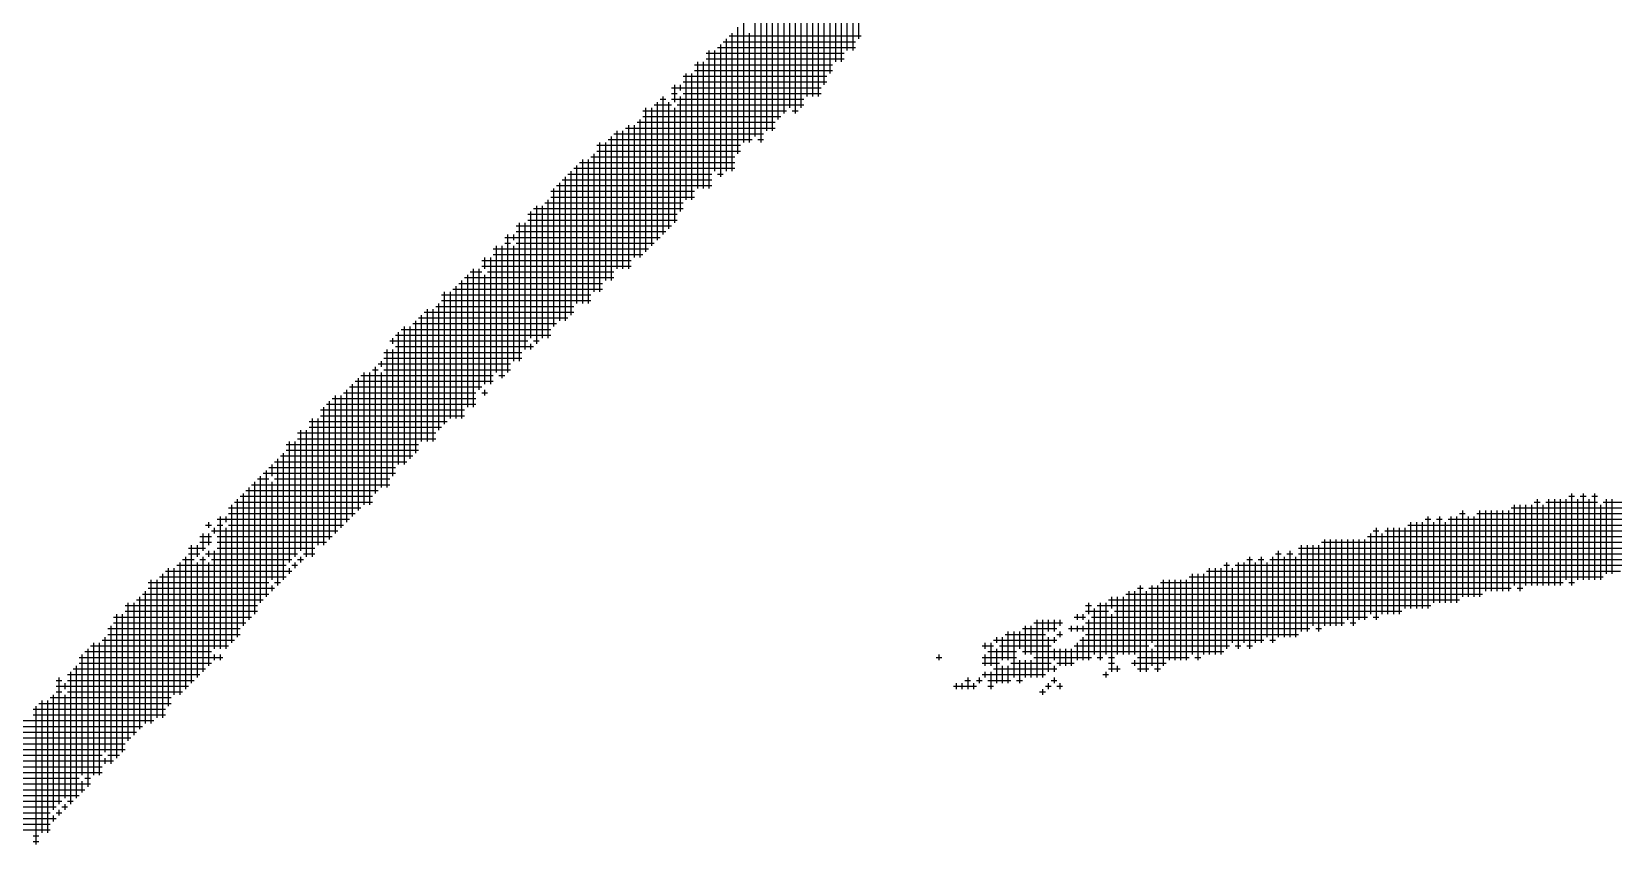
# Model space of a CAD drawing. Header units: feet. Extents: x 0 to 708085, y 0 to 237600.
# Drawn here: x 600496 to 601351, y 11254 to 11693 of the extents above; entities that cross this region are included whole.
import ezdxf

# ---------------------------------------------------------------- set-up
doc = ezdxf.new("R2010")
doc.units = ezdxf.units.FT
doc.header["$LTSCALE"] = 2200
doc.header["$MEASUREMENT"] = 0
doc.layers.add('CX-MISC', color=2, linetype='CONTINUOUS')

msp = doc.modelspace()

# ---------------------------------------------------------------- linework, layer by layer
at = {"layer": 'CX-MISC'}
for p, q in [((600933.39, 11745.34), (600933.39, 11676.91)), ((600936.5, 11748.45), (600936.5, 11683.13)), ((600939.61, 11751.56), (600939.61, 11683.13)), ((600942.72, 11751.56), (600942.72, 11689.36)), ((600924.06, 11736.01), (600924.06, 11664.47)), ((600927.17, 11739.12), (600927.17, 11670.69)), ((600930.28, 11742.23), (600930.28, 11676.91)), ((600917.84, 11732.9), (600917.84, 11658.25)), ((600920.95, 11732.9), (600920.95, 11658.25)), ((600908.51, 11720.46), (600908.51, 11648.92)), ((600911.62, 11726.68), (600911.62, 11652.03)), ((600914.73, 11726.68), (600914.73, 11658.25)), ((600896.07, 11714.24), (600896.07, 11639.59)), ((600899.18, 11714.24), (600899.18, 11645.81)), ((600902.29, 11717.35), (600902.29, 11648.92)), ((600905.4, 11717.35), (600905.4, 11652.03)), ((600886.74, 11704.91), (600886.74, 11636.48)), ((600889.85, 11704.91), (600889.85, 11633.37)), ((600892.96, 11708.02), (600892.96, 11639.59)), ((600877.4, 11695.58), (600877.4, 11627.15)), ((600880.51, 11698.69), (600880.51, 11633.37)), ((600866.52, 11684.69), (600941.17, 11684.69)), ((600868.07, 11686.24), (600868.07, 11614.71)), ((600869.63, 11687.8), (600941.17, 11687.8)), ((600871.18, 11689.36), (600871.18, 11617.82)), ((600872.74, 11690.91), (600944.28, 11690.91)), ((600874.29, 11692.47), (600874.29, 11617.82)), ((600883.63, 11692.47), (600883.63, 11633.37)), ((600855.63, 11676.91), (600855.63, 11608.48)), ((600858.74, 11676.91), (600858.74, 11608.48)), ((600860.3, 11681.58), (600934.95, 11681.58)), ((600860.3, 11678.47), (600934.95, 11678.47)), ((600861.85, 11683.13), (600861.85, 11608.48)), ((600864.96, 11683.13), (600864.96, 11617.82)), ((600847.86, 11669.14), (600925.62, 11669.14)), ((600849.41, 11670.69), (600849.41, 11602.26)), ((600852.52, 11670.69), (600852.52, 11602.26)), ((600854.08, 11675.36), (600928.73, 11675.36)), ((600854.08, 11672.25), (600928.73, 11672.25)), ((600841.63, 11662.92), (600922.51, 11662.92)), ((600841.63, 11659.81), (600844.75, 11659.81)), ((600843.19, 11664.47), (600843.19, 11655.14)), ((600846.3, 11664.47), (600846.3, 11661.36)), ((600847.86, 11666.03), (600925.62, 11666.03)), ((600847.86, 11659.81), (600922.51, 11659.81)), ((600826.08, 11650.48), (600903.84, 11650.48)), ((600827.64, 11652.03), (600827.64, 11574.27)), ((600830.75, 11652.03), (600830.75, 11577.38)), ((600832.3, 11653.59), (600841.63, 11653.59)), ((600833.86, 11655.14), (600833.86, 11580.49)), ((600835.41, 11656.7), (600838.52, 11656.7)), ((600836.97, 11658.25), (600836.97, 11583.6)), ((600840.08, 11655.14), (600840.08, 11586.71)), ((600841.63, 11656.7), (600913.17, 11656.7)), ((600843.19, 11652.03), (600843.19, 11589.82)), ((600844.75, 11653.59), (600913.17, 11653.59)), ((600846.3, 11658.25), (600846.3, 11596.04)), ((600906.95, 11650.48), (600910.06, 11650.48)), ((600818.31, 11642.7), (600818.31, 11564.94)), ((600821.42, 11642.7), (600821.42, 11571.16)), ((600822.97, 11644.25), (600897.62, 11644.25)), ((600824.53, 11645.81), (600824.53, 11571.16)), ((600826.08, 11647.36), (600900.73, 11647.36)), ((600802.75, 11633.37), (600802.75, 11552.5)), ((600805.87, 11633.37), (600805.87, 11558.72)), ((600807.42, 11634.92), (600885.18, 11634.92)), ((600808.98, 11636.48), (600808.98, 11558.72)), ((600810.53, 11638.03), (600891.4, 11638.03)), ((600812.09, 11639.59), (600812.09, 11564.94)), ((600815.2, 11639.59), (600815.2, 11564.94)), ((600816.75, 11641.14), (600897.62, 11641.14)), ((600888.29, 11634.92), (600891.4, 11634.92)), ((600798.09, 11625.59), (600875.85, 11625.59)), ((600799.64, 11627.15), (600799.64, 11552.5)), ((600801.2, 11631.81), (600878.96, 11631.81)), ((600801.2, 11628.7), (600878.96, 11628.7)), ((600785.65, 11616.26), (600863.41, 11616.26)), ((600787.2, 11617.82), (600787.2, 11540.06)), ((600788.76, 11619.37), (600875.85, 11619.37)), ((600790.31, 11620.93), (600790.31, 11546.28)), ((600791.87, 11622.48), (600875.85, 11622.48)), ((600793.42, 11624.04), (600793.42, 11546.28)), ((600796.53, 11624.04), (600796.53, 11546.28)), ((600866.52, 11616.26), (600869.63, 11616.26)), ((600777.87, 11608.48), (600777.87, 11533.84)), ((600779.43, 11610.04), (600863.41, 11610.04)), ((600780.98, 11611.6), (600780.98, 11536.95)), ((600782.54, 11613.15), (600863.41, 11613.15)), ((600784.09, 11614.71), (600784.09, 11536.95)), ((600768.54, 11599.15), (600768.54, 11524.5)), ((600771.65, 11599.15), (600771.65, 11527.61)), ((600773.21, 11600.71), (600847.86, 11600.71)), ((600774.76, 11602.26), (600774.76, 11527.61)), ((600776.32, 11606.93), (600854.08, 11606.93)), ((600776.32, 11603.82), (600854.08, 11603.82)), ((600763.87, 11594.49), (600844.75, 11594.49)), ((600763.87, 11591.38), (600844.75, 11591.38)), ((600765.43, 11596.04), (600765.43, 11527.61)), ((600766.99, 11597.6), (600847.86, 11597.6)), ((600751.43, 11582.05), (600835.41, 11582.05)), ((600752.99, 11583.6), (600752.99, 11508.95)), ((600756.1, 11583.6), (600756.1, 11580.49)), ((600757.65, 11588.27), (600841.63, 11588.27)), ((600757.65, 11585.16), (600838.52, 11585.16)), ((600759.21, 11589.82), (600759.21, 11515.17)), ((600762.32, 11589.82), (600762.32, 11521.39)), ((600745.21, 11575.83), (600829.19, 11575.83)), ((600746.77, 11577.38), (600746.77, 11508.95)), ((600749.88, 11577.38), (600749.88, 11505.84)), ((600751.43, 11578.94), (600754.54, 11578.94)), ((600756.1, 11577.38), (600756.1, 11515.17)), ((600757.65, 11578.94), (600832.3, 11578.94)), ((600734.33, 11564.94), (600734.33, 11490.29)), ((600737.44, 11564.94), (600737.44, 11499.62)), ((600738.99, 11569.6), (600819.86, 11569.6)), ((600738.99, 11566.49), (600819.86, 11566.49)), ((600740.55, 11571.16), (600740.55, 11564.94)), ((600743.66, 11571.16), (600743.66, 11502.73)), ((600745.21, 11572.72), (600826.08, 11572.72)), ((600726.55, 11557.16), (600804.31, 11557.16)), ((600728.11, 11558.72), (600728.11, 11484.07)), ((600729.66, 11560.27), (600810.53, 11560.27)), ((600731.22, 11561.83), (600731.22, 11490.29)), ((600732.77, 11563.38), (600738.99, 11563.38)), ((600740.55, 11561.83), (600740.55, 11502.73)), ((600742.1, 11563.38), (600810.53, 11563.38)), ((600717.22, 11550.94), (600798.09, 11550.94)), ((600717.22, 11547.83), (600798.09, 11547.83)), ((600718.77, 11552.5), (600718.77, 11480.96)), ((600721.88, 11552.5), (600721.88, 11484.07)), ((600723.44, 11554.05), (600804.31, 11554.05)), ((600724.99, 11555.61), (600724.99, 11484.07)), ((600706.33, 11540.06), (600706.33, 11471.63)), ((600707.89, 11541.61), (600788.76, 11541.61)), ((600709.44, 11543.17), (600709.44, 11471.63)), ((600712.55, 11543.17), (600712.55, 11471.63)), ((600714.11, 11544.72), (600788.76, 11544.72)), ((600715.66, 11546.28), (600715.66, 11477.85)), ((600693.89, 11530.72), (600693.89, 11459.19)), ((600695.45, 11532.28), (600776.32, 11532.28)), ((600697, 11533.84), (600697, 11459.19)), ((600700.11, 11533.84), (600700.11, 11462.3)), ((600701.67, 11535.39), (600779.43, 11535.39)), ((600703.22, 11536.95), (600703.22, 11465.41)), ((600704.78, 11538.5), (600785.65, 11538.5)), ((600689.23, 11526.06), (600763.87, 11526.06)), ((600690.78, 11527.61), (600690.78, 11524.5)), ((600692.34, 11529.17), (600776.32, 11529.17)), ((600692.34, 11522.95), (600766.99, 11522.95)), ((600765.43, 11524.5), (600765.43, 11521.39)), ((600766.99, 11526.06), (600770.1, 11526.06)), ((600683, 11513.62), (600754.54, 11513.62)), ((600684.56, 11515.17), (600684.56, 11512.06)), ((600686.11, 11519.84), (600760.76, 11519.84)), ((600686.11, 11516.73), (600760.76, 11516.73)), ((600687.67, 11521.39), (600687.67, 11446.74)), ((600690.78, 11521.39), (600690.78, 11452.96)), ((600672.12, 11505.84), (600672.12, 11434.3)), ((600673.67, 11507.4), (600745.21, 11507.4)), ((600675.23, 11508.95), (600675.23, 11437.41)), ((600678.34, 11508.95), (600678.34, 11437.41)), ((600679.89, 11510.51), (600683, 11510.51)), ((600681.45, 11512.06), (600681.45, 11443.63)), ((600684.56, 11508.95), (600684.56, 11446.74)), ((600686.11, 11510.51), (600754.54, 11510.51)), ((600748.32, 11507.4), (600751.43, 11507.4)), ((600659.68, 11496.51), (600659.68, 11421.86)), ((600662.79, 11496.51), (600662.79, 11424.97)), ((600664.34, 11498.07), (600735.88, 11498.07)), ((600665.9, 11499.62), (600665.9, 11428.08)), ((600667.45, 11501.18), (600738.99, 11501.18)), ((600669.01, 11502.73), (600669.01, 11431.19)), ((600670.56, 11504.29), (600745.21, 11504.29)), ((600738.99, 11498.07), (600742.1, 11498.07)), ((600740.55, 11499.62), (600740.55, 11496.51)), ((600651.9, 11488.73), (600729.66, 11488.73)), ((600653.46, 11490.29), (600653.46, 11415.64)), ((600655.01, 11491.84), (600735.88, 11491.84)), ((600656.57, 11493.4), (600656.57, 11418.75)), ((600658.12, 11494.96), (600735.88, 11494.96)), ((600645.68, 11482.51), (600720.33, 11482.51)), ((600645.68, 11479.4), (600717.22, 11479.4)), ((600647.23, 11484.07), (600647.23, 11409.42)), ((600650.35, 11484.07), (600650.35, 11415.64)), ((600651.9, 11485.62), (600729.66, 11485.62)), ((600634.79, 11471.63), (600634.79, 11406.31)), ((600637.9, 11471.63), (600637.9, 11409.42)), ((600639.46, 11476.29), (600714.11, 11476.29)), ((600639.46, 11473.18), (600714.11, 11473.18)), ((600641.01, 11477.85), (600641.01, 11412.53)), ((600644.12, 11477.85), (600644.12, 11409.42)), ((600628.57, 11462.3), (600628.57, 11393.87)), ((600630.13, 11463.85), (600701.67, 11463.85)), ((600631.68, 11465.41), (600631.68, 11396.98)), ((600633.24, 11470.07), (600704.78, 11470.07)), ((600633.24, 11466.96), (600704.78, 11466.96)), ((600620.8, 11454.52), (600692.34, 11454.52)), ((600622.35, 11456.08), (600622.35, 11387.65)), ((600623.91, 11457.63), (600692.34, 11457.63)), ((600625.46, 11459.19), (600625.46, 11452.96)), ((600627.02, 11460.74), (600698.56, 11460.74)), ((600611.47, 11445.19), (600683, 11445.19)), ((600613.02, 11446.74), (600613.02, 11375.2)), ((600614.58, 11448.3), (600689.23, 11448.3)), ((600616.13, 11449.85), (600616.13, 11378.32)), ((600617.69, 11451.41), (600623.91, 11451.41)), ((600619.24, 11452.96), (600619.24, 11384.54)), ((600625.46, 11449.85), (600625.46, 11396.98)), ((600627.02, 11451.41), (600689.23, 11451.41)), ((600603.69, 11437.41), (600603.69, 11362.76)), ((600605.24, 11438.97), (600679.89, 11438.97)), ((600606.8, 11440.52), (600606.8, 11365.87)), ((600608.35, 11442.08), (600679.89, 11442.08)), ((600609.91, 11443.63), (600609.91, 11372.09)), ((601297.31, 11437.41), (601297.31, 11393.87)), ((601300.42, 11437.41), (601300.42, 11390.76)), ((601303.53, 11437.41), (601303.53, 11393.87)), ((601306.64, 11437.41), (601306.64, 11393.87)), ((601308.19, 11438.97), (601311.31, 11438.97)), ((601309.75, 11440.52), (601309.75, 11393.87)), ((601312.86, 11437.41), (601312.86, 11393.87)), ((601314.42, 11438.97), (601342.41, 11438.97)), ((601315.97, 11440.52), (601315.97, 11393.87)), ((601319.08, 11440.52), (601319.08, 11393.87)), ((601322.19, 11440.52), (601322.19, 11393.87)), ((601325.3, 11440.52), (601325.3, 11396.98)), ((601326.86, 11442.08), (601329.97, 11442.08)), ((601328.41, 11443.63), (601328.41, 11393.87)), ((601331.52, 11440.52), (601331.52, 11396.98)), ((601333.08, 11442.08), (601336.19, 11442.08)), ((601334.63, 11443.63), (601334.63, 11396.98)), ((601337.74, 11440.52), (601337.74, 11396.98)), ((601339.3, 11442.08), (601342.41, 11442.08)), ((601340.85, 11443.63), (601340.85, 11396.98)), ((601343.96, 11437.41), (601343.96, 11396.98)), ((601345.52, 11438.97), (601684.55, 11438.97)), ((601347.07, 11440.52), (601347.07, 11400.09)), ((601350.19, 11440.52), (601350.19, 11400.09)), ((600591.25, 11428.08), (600591.25, 11424.97)), ((600595.91, 11429.64), (600667.45, 11429.64)), ((600597.47, 11431.19), (600597.47, 11359.65)), ((600600.58, 11431.19), (600600.58, 11428.08)), ((600602.13, 11435.86), (600673.67, 11435.86)), ((600602.13, 11432.75), (600670.56, 11432.75)), ((601241.32, 11428.08), (601241.32, 11381.43)), ((601244.43, 11428.08), (601244.43, 11381.43)), ((601247.54, 11428.08), (601247.54, 11381.43)), ((601249.1, 11429.64), (601252.21, 11429.64)), ((601250.65, 11431.19), (601250.65, 11381.43)), ((601253.76, 11428.08), (601253.76, 11384.54)), ((601255.32, 11429.64), (601258.43, 11429.64)), ((601256.87, 11431.19), (601256.87, 11384.54)), ((601259.98, 11428.08), (601259.98, 11384.54)), ((601261.54, 11429.64), (601721.88, 11429.64)), ((601263.09, 11431.19), (601263.09, 11384.54)), ((601266.2, 11431.19), (601266.2, 11384.54)), ((601267.76, 11432.75), (601270.87, 11432.75)), ((601269.31, 11434.3), (601269.31, 11387.65)), ((601272.43, 11431.19), (601272.43, 11387.65)), ((601275.54, 11431.19), (601275.54, 11387.65)), ((601277.09, 11432.75), (601715.66, 11432.75)), ((601278.65, 11434.3), (601278.65, 11387.65)), ((601281.76, 11434.3), (601281.76, 11390.76)), ((601284.87, 11434.3), (601284.87, 11390.76)), ((601287.98, 11434.3), (601287.98, 11390.76)), ((601291.09, 11434.3), (601291.09, 11390.76)), ((601294.2, 11434.3), (601294.2, 11390.76)), ((601295.75, 11435.86), (601700.11, 11435.86)), ((600586.58, 11420.31), (600592.8, 11420.31)), ((600588.14, 11421.86), (600588.14, 11412.53)), ((600589.69, 11426.53), (600592.8, 11426.53)), ((600591.25, 11421.86), (600591.25, 11415.64)), ((600592.8, 11423.42), (600661.23, 11423.42)), ((600594.36, 11424.97), (600594.36, 11421.86)), ((600595.91, 11426.53), (600599.02, 11426.53)), ((600595.91, 11420.31), (600658.12, 11420.31)), ((600600.58, 11424.97), (600600.58, 11359.65)), ((600602.13, 11426.53), (600664.34, 11426.53)), ((601217.99, 11420.31), (601743.65, 11420.31)), ((601219.55, 11421.86), (601219.55, 11378.32)), ((601221.1, 11423.42), (601224.21, 11423.42)), ((601222.66, 11424.97), (601222.66, 11375.2)), ((601225.77, 11421.86), (601225.77, 11378.32)), ((601227.32, 11423.42), (601737.43, 11423.42)), ((601228.88, 11424.97), (601228.88, 11378.32)), ((601231.99, 11424.97), (601231.99, 11378.32)), ((601235.1, 11424.97), (601235.1, 11378.32)), ((601238.21, 11424.97), (601238.21, 11381.43)), ((601239.77, 11426.53), (601731.21, 11426.53)), ((600580.36, 11414.08), (600589.69, 11414.08)), ((600580.36, 11410.97), (600586.58, 11410.97)), ((600581.92, 11415.64), (600581.92, 11340.99)), ((600585.03, 11415.64), (600585.03, 11409.42)), ((600586.58, 11417.2), (600592.8, 11417.2)), ((600589.69, 11410.97), (600639.46, 11410.97)), ((600591.25, 11412.53), (600591.25, 11409.42)), ((600594.36, 11412.53), (600594.36, 11359.65)), ((600595.91, 11417.2), (600655.01, 11417.2)), ((600595.91, 11414.08), (600648.79, 11414.08)), ((600642.57, 11410.97), (600648.79, 11410.97)), ((601168.23, 11410.97), (601171.34, 11410.97)), ((601169.78, 11412.53), (601169.78, 11365.87)), ((601174.45, 11410.97), (601177.56, 11410.97)), ((601176, 11412.53), (601176, 11365.87)), ((601180.67, 11414.08), (601538.36, 11414.08)), ((601180.67, 11410.97), (601463.71, 11410.97)), ((601182.22, 11415.64), (601182.22, 11368.98)), ((601185.33, 11415.64), (601185.33, 11368.98)), ((601188.44, 11415.64), (601188.44, 11372.09)), ((601191.55, 11415.64), (601191.55, 11368.98)), ((601193.11, 11417.2), (601749.87, 11417.2)), ((601194.67, 11418.75), (601194.67, 11372.09)), ((601197.78, 11418.75), (601197.78, 11372.09)), ((601200.89, 11418.75), (601200.89, 11372.09)), ((601204, 11418.75), (601204, 11372.09)), ((601207.11, 11418.75), (601207.11, 11375.2)), ((601210.22, 11418.75), (601210.22, 11372.09)), ((601213.33, 11418.75), (601213.33, 11375.2)), ((601216.44, 11418.75), (601216.44, 11375.2)), ((600569.47, 11403.2), (600569.47, 11328.55)), ((600572.59, 11403.2), (600572.59, 11334.77)), ((600574.14, 11404.75), (600633.24, 11404.75)), ((600575.7, 11406.31), (600575.7, 11334.77)), ((600577.25, 11407.86), (600583.47, 11407.86)), ((600578.81, 11409.42), (600578.81, 11337.88)), ((600585.03, 11406.31), (600585.03, 11344.1)), ((600586.58, 11407.86), (600589.69, 11407.86)), ((600588.14, 11409.42), (600588.14, 11347.21)), ((600591.25, 11406.31), (600591.25, 11350.32)), ((600592.8, 11407.86), (600636.35, 11407.86)), ((600634.79, 11403.2), (600634.79, 11400.09)), ((600636.35, 11404.75), (600639.46, 11404.75)), ((600637.9, 11406.31), (600637.9, 11403.2)), ((600639.46, 11407.86), (600642.57, 11407.86)), ((600641.01, 11409.42), (600641.01, 11406.31)), ((601132.46, 11403.2), (601132.46, 11356.54)), ((601135.57, 11403.2), (601135.57, 11356.54)), ((601138.68, 11403.2), (601138.68, 11356.54)), ((601140.23, 11404.75), (601143.34, 11404.75)), ((601141.79, 11406.31), (601141.79, 11359.65)), ((601144.9, 11403.2), (601144.9, 11362.76)), ((601146.45, 11404.75), (601398.4, 11404.75)), ((601148.01, 11406.31), (601148.01, 11359.65)), ((601151.12, 11406.31), (601151.12, 11362.76)), ((601152.67, 11407.86), (601155.79, 11407.86)), ((601154.23, 11409.42), (601154.23, 11359.65)), ((601157.34, 11406.31), (601157.34, 11362.76)), ((601158.9, 11407.86), (601162.01, 11407.86)), ((601160.45, 11409.42), (601160.45, 11362.76)), ((601163.56, 11406.31), (601163.56, 11365.87)), ((601165.12, 11407.86), (601426.39, 11407.86)), ((601166.67, 11409.42), (601166.67, 11362.76)), ((601172.89, 11409.42), (601172.89, 11365.87)), ((601179.11, 11409.42), (601179.11, 11365.87)), ((600558.59, 11395.42), (600623.91, 11395.42)), ((600560.14, 11396.98), (600560.14, 11319.22)), ((600563.25, 11396.98), (600563.25, 11322.33)), ((600564.81, 11398.53), (600633.24, 11398.53)), ((600566.36, 11400.09), (600566.36, 11322.33)), ((600567.92, 11401.64), (600636.35, 11401.64)), ((600625.46, 11393.87), (600625.46, 11390.76)), ((600627.02, 11395.42), (600630.13, 11395.42)), ((601095.13, 11393.87), (601095.13, 11347.21)), ((601101.35, 11393.87), (601101.35, 11362.76)), ((601104.46, 11393.87), (601104.46, 11347.21)), ((601106.02, 11395.42), (601323.75, 11395.42)), ((601107.57, 11396.98), (601107.57, 11350.32)), ((601110.68, 11396.98), (601110.68, 11353.43)), ((601113.79, 11396.98), (601113.79, 11353.43)), ((601116.91, 11396.98), (601116.91, 11353.43)), ((601120.02, 11396.98), (601120.02, 11353.43)), ((601121.57, 11398.53), (601345.52, 11398.53)), ((601123.13, 11400.09), (601123.13, 11356.54)), ((601126.24, 11400.09), (601126.24, 11353.43)), ((601129.35, 11400.09), (601129.35, 11356.54)), ((601130.9, 11401.64), (601354.85, 11401.64)), ((601326.86, 11395.42), (601329.97, 11395.42)), ((600552.37, 11386.09), (600620.8, 11386.09)), ((600553.92, 11387.65), (600553.92, 11316.11)), ((600555.48, 11389.2), (600623.91, 11389.2)), ((600557.03, 11390.76), (600557.03, 11319.22)), ((600558.59, 11392.31), (600627.02, 11392.31)), ((601078.03, 11386.09), (601267.76, 11386.09)), ((601079.58, 11387.65), (601079.58, 11381.43)), ((601082.69, 11387.65), (601082.69, 11356.54)), ((601085.8, 11387.65), (601085.8, 11356.54)), ((601087.36, 11389.2), (601280.2, 11389.2)), ((601088.91, 11390.76), (601088.91, 11356.54)), ((601092.02, 11390.76), (601092.02, 11356.54)), ((601093.58, 11392.31), (601096.69, 11392.31)), ((601098.24, 11390.76), (601098.24, 11347.21)), ((601099.8, 11392.31), (601295.75, 11392.31)), ((601298.86, 11392.31), (601301.97, 11392.31)), ((600539.93, 11376.76), (600614.58, 11376.76)), ((600541.48, 11378.32), (600541.48, 11300.56)), ((600544.59, 11378.32), (600544.59, 11303.67)), ((600546.15, 11382.98), (600617.69, 11382.98)), ((600546.15, 11379.87), (600617.69, 11379.87)), ((600547.7, 11384.54), (600547.7, 11309.89)), ((600550.81, 11384.54), (600550.81, 11313)), ((601059.36, 11376.76), (601065.58, 11376.76)), ((601060.92, 11378.32), (601060.92, 11375.2)), ((601064.03, 11378.32), (601064.03, 11375.2)), ((601065.58, 11382.98), (601068.69, 11382.98)), ((601065.58, 11379.87), (601078.03, 11379.87)), ((601067.14, 11384.54), (601067.14, 11378.32)), ((601068.69, 11376.76), (601217.99, 11376.76)), ((601070.25, 11381.43), (601070.25, 11356.54)), ((601071.8, 11382.98), (601252.21, 11382.98)), ((601073.36, 11384.54), (601073.36, 11353.43)), ((601076.47, 11384.54), (601076.47, 11356.54)), ((601079.58, 11378.32), (601079.58, 11347.21)), ((601081.14, 11379.87), (601236.66, 11379.87)), ((601221.1, 11376.76), (601224.21, 11376.76)), ((600536.82, 11370.54), (600608.35, 11370.54)), ((600538.37, 11372.09), (600538.37, 11297.44)), ((600539.93, 11373.65), (600611.47, 11373.65)), ((601023.59, 11368.98), (601023.59, 11353.43)), ((601026.7, 11368.98), (601026.7, 11344.1)), ((601029.81, 11368.98), (601029.81, 11359.65)), ((601031.37, 11370.54), (601050.03, 11370.54)), ((601032.92, 11372.09), (601032.92, 11356.54)), ((601036.03, 11372.09), (601036.03, 11356.54)), ((601037.59, 11373.65), (601053.14, 11373.65)), ((601039.15, 11375.2), (601039.15, 11344.1)), ((601042.26, 11375.2), (601042.26, 11344.1)), ((601045.37, 11375.2), (601045.37, 11368.98)), ((601048.48, 11375.2), (601048.48, 11368.98)), ((601051.59, 11375.2), (601051.59, 11372.09)), ((601051.59, 11368.98), (601051.59, 11365.87)), ((601056.25, 11370.54), (601186.89, 11370.54)), ((601057.81, 11372.09), (601057.81, 11368.98)), ((601060.92, 11372.09), (601060.92, 11368.98)), ((601064.03, 11372.09), (601064.03, 11368.98)), ((601065.58, 11373.65), (601205.55, 11373.65)), ((601067.14, 11375.2), (601067.14, 11353.43)), ((601190, 11370.54), (601193.11, 11370.54)), ((601208.66, 11373.65), (601211.77, 11373.65)), ((600525.93, 11359.65), (600525.93, 11285)), ((600527.48, 11361.21), (600602.13, 11361.21)), ((600529.04, 11362.76), (600529.04, 11291.22)), ((600532.15, 11362.76), (600532.15, 11291.22)), ((600533.71, 11364.32), (600605.24, 11364.32)), ((600535.26, 11365.87), (600535.26, 11303.67)), ((600536.82, 11367.43), (600608.35, 11367.43)), ((601009.6, 11361.21), (601015.82, 11361.21)), ((601011.15, 11362.76), (601011.15, 11359.65)), ((601014.26, 11362.76), (601014.26, 11350.32)), ((601015.82, 11364.32), (601050.03, 11364.32)), ((601017.37, 11365.87), (601017.37, 11362.76)), ((601017.37, 11359.65), (601017.37, 11340.99)), ((601018.93, 11361.21), (601046.92, 11361.21)), ((601020.48, 11365.87), (601020.48, 11353.43)), ((601022.04, 11367.43), (601043.81, 11367.43)), ((601045.37, 11365.87), (601045.37, 11347.21)), ((601048.48, 11365.87), (601048.48, 11362.76)), ((601048.48, 11359.65), (601048.48, 11353.43)), ((601050.03, 11367.43), (601053.14, 11367.43)), ((601051.59, 11359.65), (601051.59, 11350.32)), ((601054.7, 11359.65), (601054.7, 11350.32)), ((601057.81, 11359.65), (601057.81, 11350.32)), ((601059.36, 11361.21), (601099.8, 11361.21)), ((601060.92, 11362.76), (601060.92, 11353.43)), ((601062.47, 11364.32), (601162.01, 11364.32)), ((601064.03, 11365.87), (601064.03, 11353.43)), ((601065.58, 11367.43), (601180.67, 11367.43)), ((601101.35, 11359.65), (601101.35, 11350.32)), ((601102.91, 11361.21), (601143.34, 11361.21)), ((601146.45, 11361.21), (601149.56, 11361.21)), ((601152.67, 11361.21), (601155.79, 11361.21)), ((601165.12, 11364.32), (601168.23, 11364.32)), ((600521.26, 11354.99), (600599.02, 11354.99)), ((600521.26, 11351.88), (600592.8, 11351.88)), ((600522.82, 11356.54), (600522.82, 11291.22)), ((600524.37, 11358.1), (600592.8, 11358.1)), ((600594.36, 11356.54), (600594.36, 11353.43)), ((600597.47, 11356.54), (600597.47, 11353.43)), ((600984.71, 11354.99), (600987.82, 11354.99)), ((600986.27, 11356.54), (600986.27, 11353.43)), ((601009.6, 11354.99), (601028.26, 11354.99)), ((601009.6, 11351.88), (601018.93, 11351.88)), ((601011.15, 11356.54), (601011.15, 11350.32)), ((601012.71, 11358.1), (601028.26, 11358.1)), ((601025.15, 11351.88), (601046.92, 11351.88)), ((601029.81, 11353.43), (601029.81, 11340.99)), ((601031.37, 11358.1), (601140.23, 11358.1)), ((601032.92, 11353.43), (601032.92, 11344.1)), ((601036.03, 11353.43), (601036.03, 11344.1)), ((601037.59, 11354.99), (601068.69, 11354.99)), ((601050.03, 11351.88), (601059.36, 11351.88)), ((601071.8, 11354.99), (601074.91, 11354.99)), ((601078.03, 11354.99), (601081.14, 11354.99)), ((601078.03, 11351.88), (601081.14, 11351.88)), ((601090.47, 11351.88), (601109.13, 11351.88)), ((601092.02, 11353.43), (601092.02, 11350.32)), ((601093.58, 11354.99), (601121.57, 11354.99)), ((601124.68, 11354.99), (601127.79, 11354.99)), ((600508.82, 11342.55), (600511.93, 11342.55)), ((600510.38, 11344.1), (600510.38, 11275.67)), ((600515.04, 11345.66), (600586.58, 11345.66)), ((600515.04, 11342.55), (600583.47, 11342.55)), ((600516.6, 11347.21), (600516.6, 11275.67)), ((600518.15, 11348.77), (600589.69, 11348.77)), ((600519.71, 11350.32), (600519.71, 11278.78)), ((601000.27, 11342.55), (601003.38, 11342.55)), ((601001.82, 11344.1), (601001.82, 11337.88)), ((601006.49, 11342.55), (601009.6, 11342.55)), ((601008.04, 11344.1), (601008.04, 11340.99)), ((601009.6, 11345.66), (601043.81, 11345.66)), ((601011.15, 11347.21), (601011.15, 11344.1)), ((601012.71, 11342.55), (601025.15, 11342.55)), ((601014.26, 11347.21), (601014.26, 11337.88)), ((601015.82, 11348.77), (601050.03, 11348.77)), ((601020.48, 11350.32), (601020.48, 11340.99)), ((601023.59, 11350.32), (601023.59, 11340.99)), ((601028.26, 11342.55), (601031.37, 11342.55)), ((601046.92, 11342.55), (601050.03, 11342.55)), ((601048.48, 11350.32), (601048.48, 11347.21)), ((601048.48, 11344.1), (601048.48, 11340.99)), ((601074.91, 11345.66), (601078.03, 11345.66)), ((601076.47, 11347.21), (601076.47, 11344.1)), ((601078.03, 11348.77), (601084.25, 11348.77)), ((601082.69, 11350.32), (601082.69, 11347.21)), ((601093.58, 11348.77), (601099.8, 11348.77)), ((601102.91, 11348.77), (601106.02, 11348.77)), ((600507.27, 11334.77), (600507.27, 11272.56)), ((600508.82, 11339.44), (600580.36, 11339.44)), ((600508.82, 11336.32), (600511.93, 11336.32)), ((600513.49, 11340.99), (600513.49, 11337.88)), ((600513.49, 11334.77), (600513.49, 11278.78)), ((600515.04, 11336.32), (600577.25, 11336.32)), ((600994.04, 11339.44), (601006.49, 11339.44)), ((600995.6, 11340.99), (600995.6, 11337.88)), ((600998.71, 11340.99), (600998.71, 11337.88)), ((601004.93, 11340.99), (601004.93, 11337.88)), ((601012.71, 11339.44), (601015.82, 11339.44)), ((601040.7, 11336.32), (601043.81, 11336.32)), ((601042.26, 11337.88), (601042.26, 11334.77)), ((601043.81, 11339.44), (601046.92, 11339.44)), ((601045.37, 11340.99), (601045.37, 11337.88)), ((601050.03, 11339.44), (601053.14, 11339.44)), ((601051.59, 11340.99), (601051.59, 11337.88)), ((600496.38, 11326.99), (600567.92, 11326.99)), ((600497.94, 11328.55), (600497.94, 11253.9)), ((600499.49, 11330.1), (600571.03, 11330.1)), ((600501.05, 11331.66), (600501.05, 11260.12)), ((600504.16, 11331.66), (600504.16, 11260.12)), ((600505.71, 11333.21), (600571.03, 11333.21)), ((600487.05, 11317.66), (600555.48, 11317.66)), ((600490.16, 11320.77), (600561.7, 11320.77)), ((600496.38, 11323.88), (600567.92, 11323.88)), ((600480.83, 11308.33), (600546.15, 11308.33)), ((600483.94, 11314.55), (600552.37, 11314.55)), ((600483.94, 11311.44), (600549.26, 11311.44)), ((600477.72, 11305.22), (600546.15, 11305.22)), ((600477.72, 11302.11), (600533.71, 11302.11)), ((600535.26, 11300.56), (600535.26, 11297.44)), ((600536.82, 11302.11), (600543.04, 11302.11)), ((600465.28, 11295.89), (600533.71, 11295.89)), ((600468.39, 11292.78), (600533.71, 11292.78)), ((600474.61, 11299), (600539.93, 11299)), ((600459.06, 11283.45), (600524.37, 11283.45)), ((600462.17, 11289.67), (600521.26, 11289.67)), ((600462.17, 11286.56), (600527.48, 11286.56)), ((600522.82, 11288.11), (600522.82, 11281.89)), ((600524.37, 11289.67), (600527.48, 11289.67)), ((600446.61, 11274.12), (600508.82, 11274.12)), ((600449.72, 11277.23), (600511.93, 11277.23)), ((600455.95, 11280.34), (600521.26, 11280.34)), ((600511.93, 11274.12), (600515.04, 11274.12)), ((600513.49, 11275.67), (600513.49, 11272.56)), ((600515.04, 11277.23), (600518.15, 11277.23)), ((600443.5, 11271.01), (600505.71, 11271.01)), ((600443.5, 11267.9), (600508.82, 11267.9)), ((600507.27, 11269.45), (600507.27, 11266.34)), ((600508.82, 11271.01), (600511.93, 11271.01)), ((600510.38, 11272.56), (600510.38, 11269.45)), ((600437.28, 11264.79), (600505.71, 11264.79)), ((600437.28, 11261.68), (600505.71, 11261.68)), ((600496.38, 11258.56), (600499.49, 11258.56)), ((600496.38, 11255.45), (600499.49, 11255.45))]:
    msp.add_line(p, q, dxfattribs=at)

doc.saveas('drawing.dxf')
